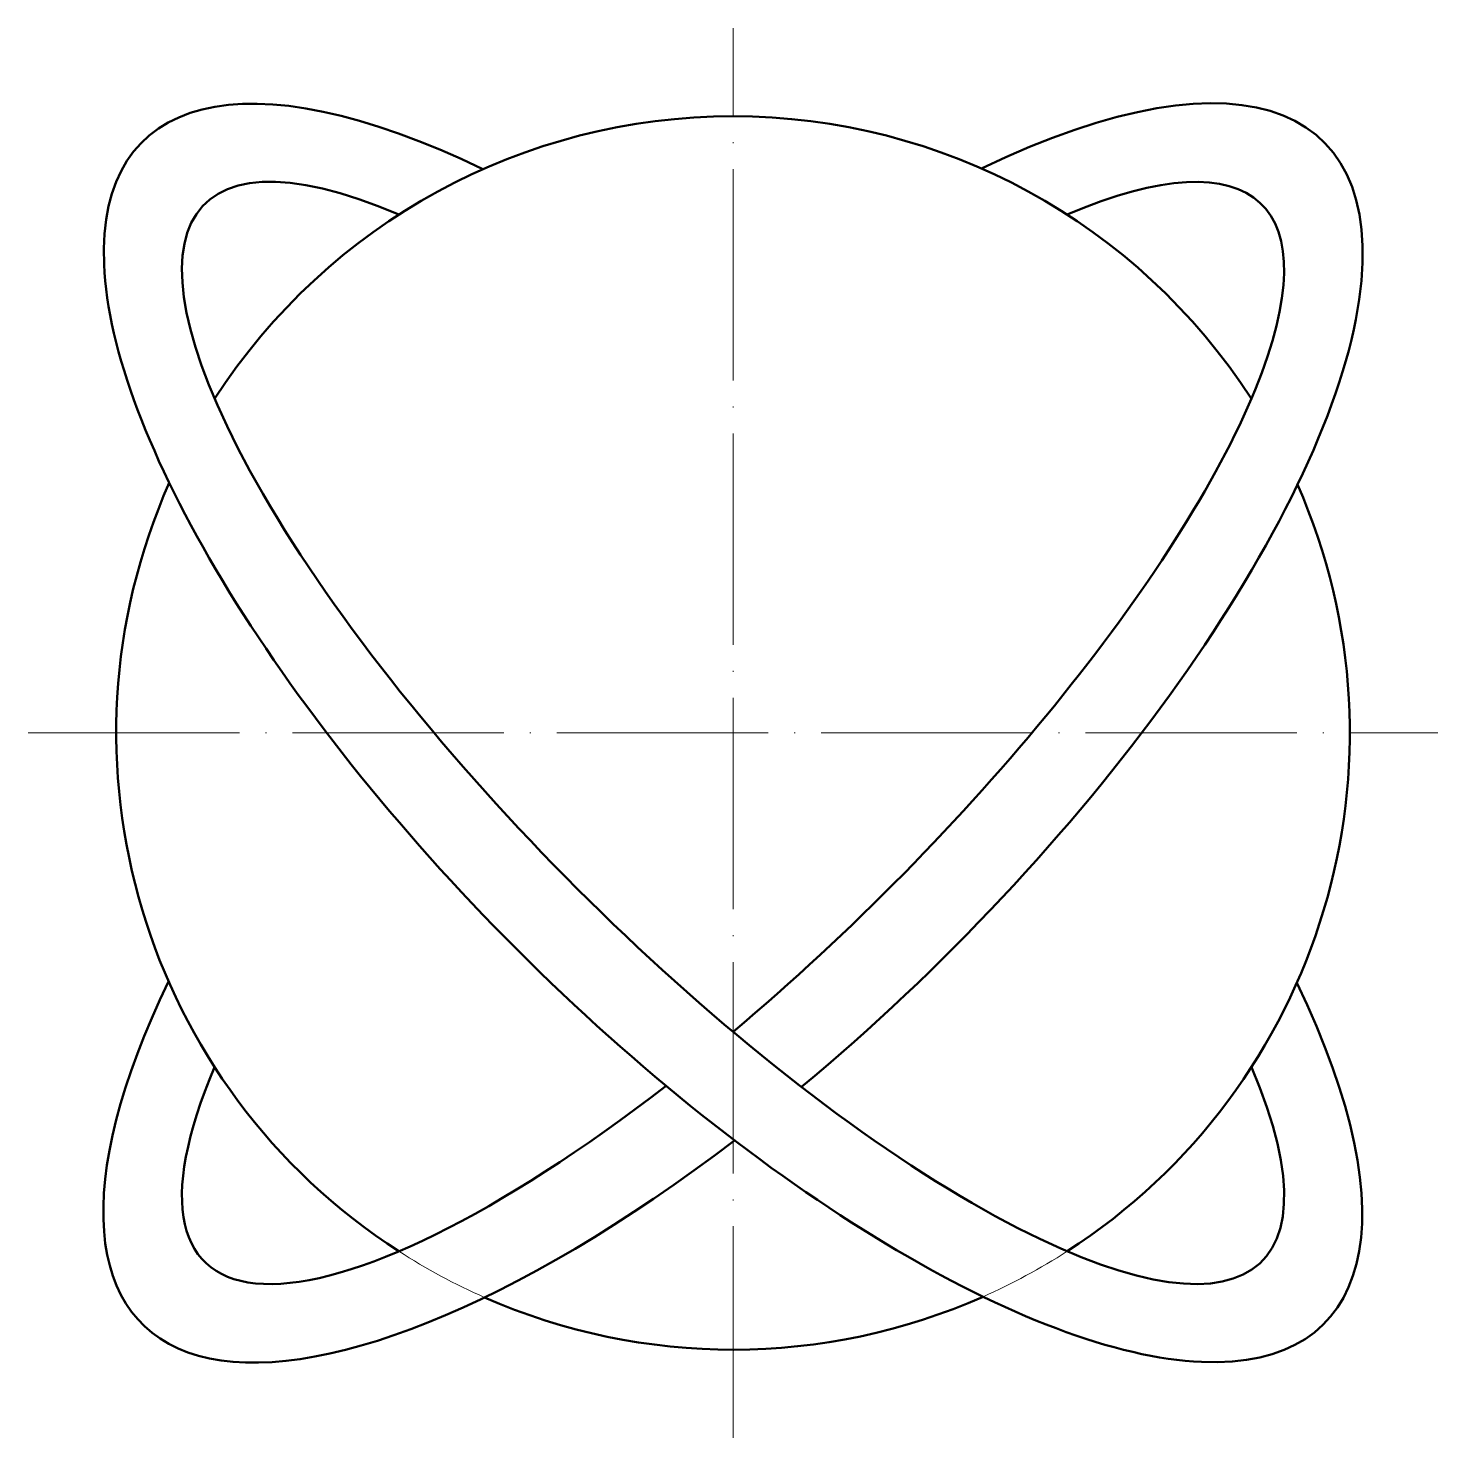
# Model space of a CAD drawing. Header units: millimetres. Extents: x 2862 to 3022, y 678 to 838.
import ezdxf

# ---------------------------------------------------------------- set-up
doc = ezdxf.new("R2010")
doc.units = ezdxf.units.MM
doc.linetypes.add('ACAD_ISO04W100', pattern=[30, 24, -2.95, 0.1, -2.95])
doc.layers.add('Contornos Visibles', color=7, linetype='Continuous', lineweight=50, true_color=0xffffff)
doc.layers.add('Ejes de revolución', color=6, linetype='ACAD_ISO04W100', lineweight=20, true_color=0xff00ff)

msp = doc.modelspace()

# ---------------------------------------------------------------- linework, layer by layer
at = {"layer": 'Contornos Visibles'}
for start, end in [(32.8055, 147.1945), (156.0823, 237.1945), (302.8055, 23.7512), (246.2488, 293.9177)]:
    msp.add_arc((2941.98, 757.56), 70, start, end, dxfattribs=at)
for major_axis, ratio, start_param, end_param in [((67.07, 67.07), 0.368459, 4.468376, 0.812323), ((-67.07, 67.07), 0.366075, 5.471929, 3.952849), ((-60, 60), 0.294628, 5.650333, 3.774445), ((60, 60), 0.294628, 4.425868, 0.632853), ((67.07, 67.07), 0.368459, 2.329269, 4.361793), ((60, 60), 0.294628, 2.50874, 4.304073)]:
    msp.add_ellipse((2941.98, 757.56), major_axis=major_axis, ratio=ratio, start_param=start_param, end_param=end_param, dxfattribs=at)
at = {"layer": 'Ejes de revolución'}
for p, q in [((2941.98, 677.56), (2941.98, 837.56)), ((2861.98, 757.56), (3021.98, 757.56))]:
    msp.add_line(p, q, dxfattribs=at)
for start, end in [(237.1945, 246.2488), (293.9177, 302.8055)]:
    msp.add_arc((2941.98, 757.56), 70, start, end, dxfattribs=at)

doc.saveas('drawing.dxf')
